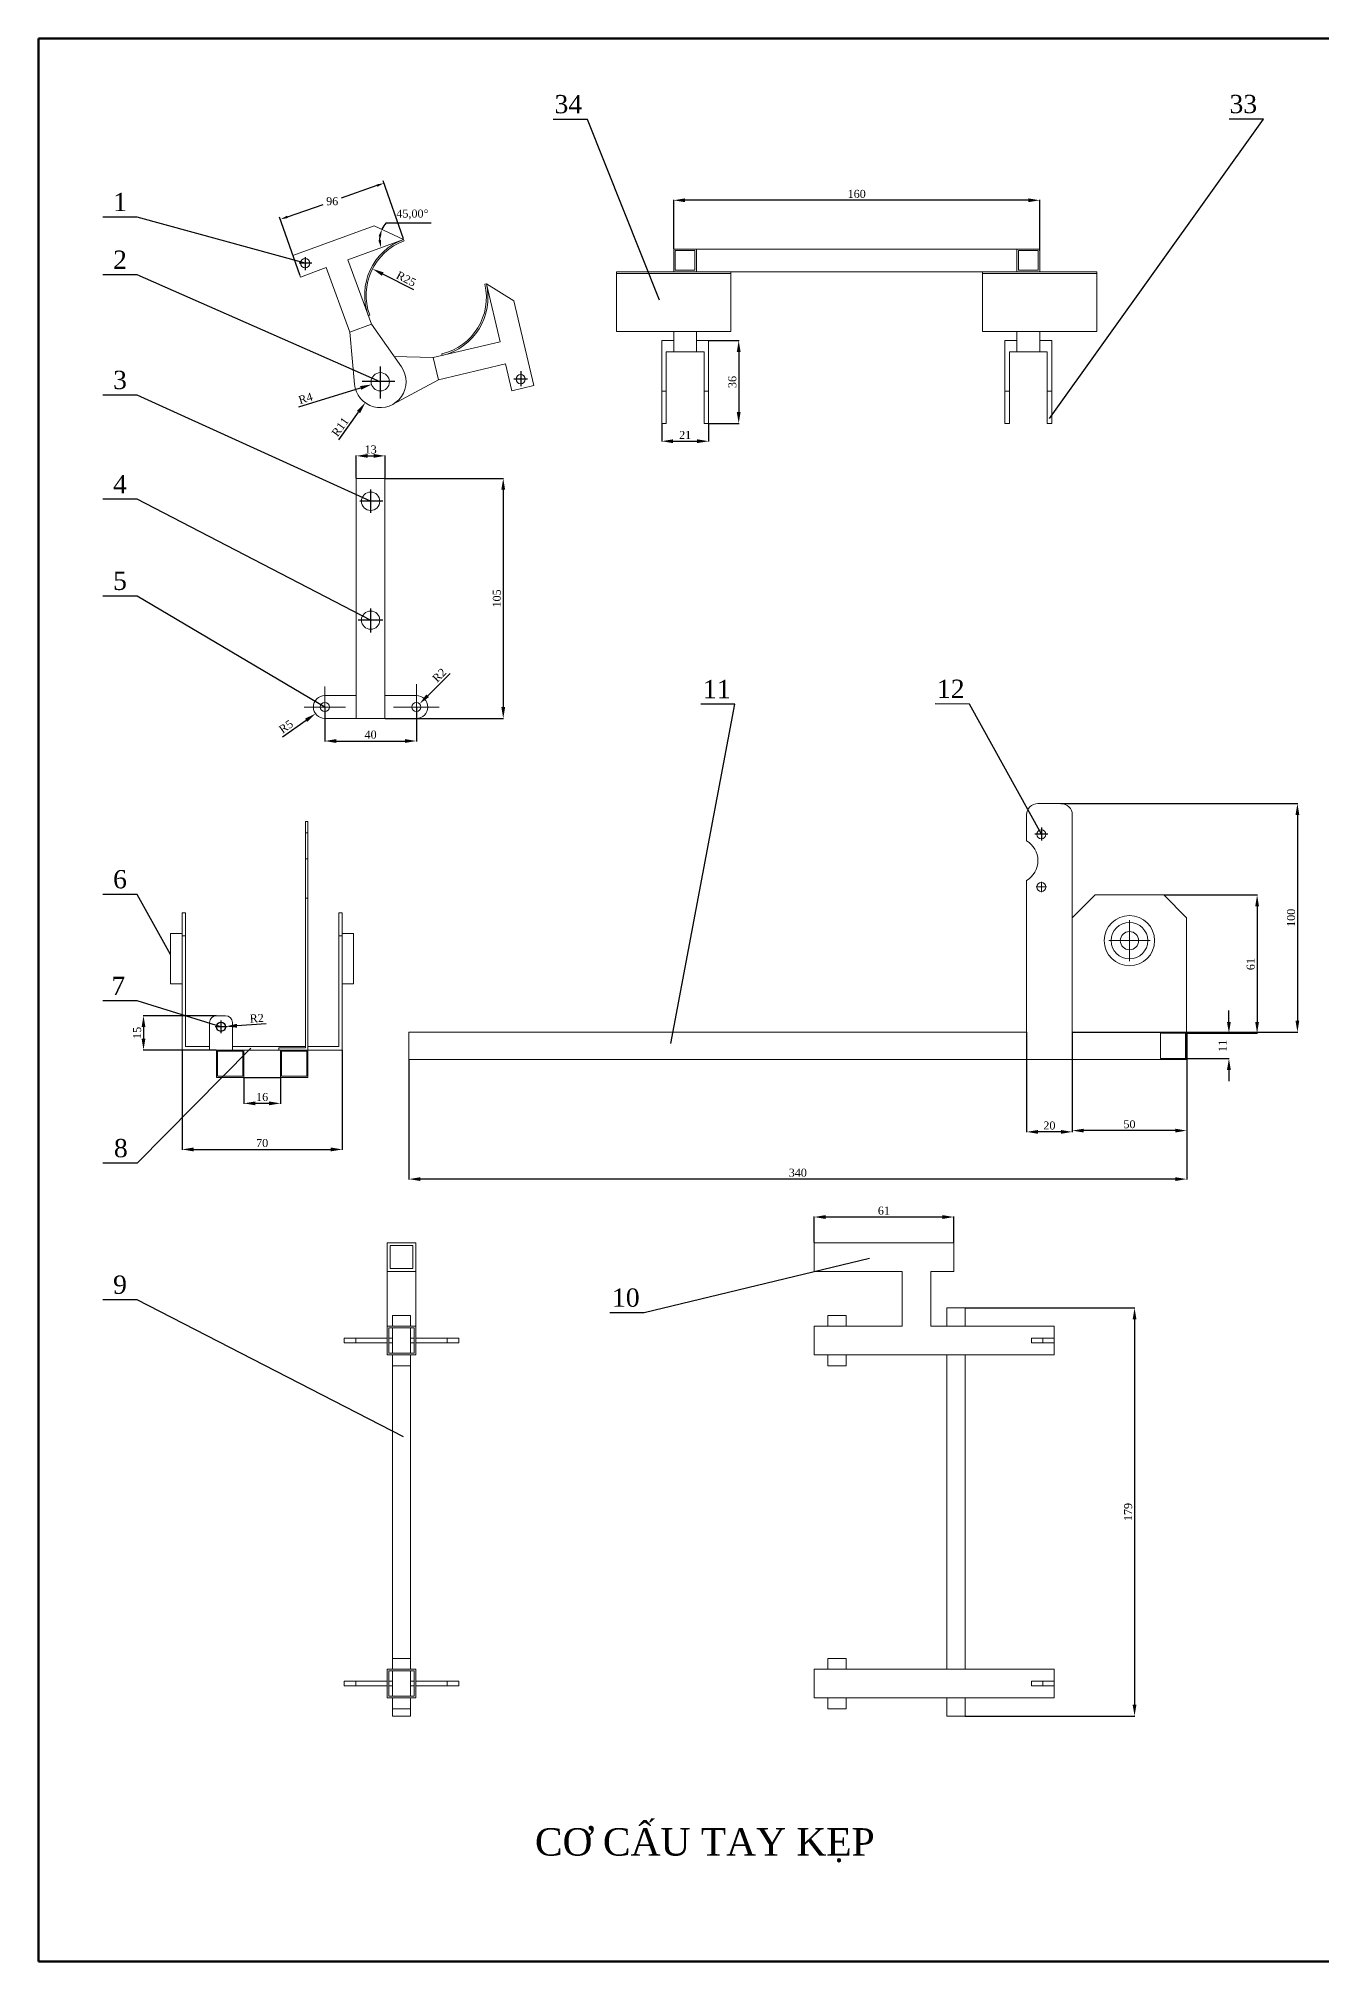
# Model space of a CAD drawing. Header units: millimetres. Extents: x -250 to 3947, y -1468 to 870.
# Drawn here: x 2447 to 3008, y 29 to 870 of the extents above; entities that cross this region are included whole.
import ezdxf

# ---------------------------------------------------------------- set-up
doc = ezdxf.new("R2010")
doc.units = ezdxf.units.MM
doc.header["$PDSIZE"] = -1
doc.layers.add('dddd', color=1, linetype='Continuous')
doc.layers.add('NETCOBAN', color=1, linetype='Continuous', lineweight=20)
doc.styles.get("Standard").update_dxf_attribs({"font": 'times_0.ttf'})
doc.dimstyles.new('DAN', dxfattribs={"dimtxt": 3.5, "dimasz": 5, "dimexe": 0.18, "dimexo": 0.0625, "dimgap": 1, "dimtad": 1, "dimdec": 0, "dimrnd": 0.001, "dimzin": 0, "dimdsep": 46, "dimtxsty": 'Standard', "dimcen": 0.09, "dimadec": 0, "dimazin": 0, "dimtfac": 1, "dimtdec": 0, "dimtofl": 0, "dimtmove": 0, "dimatfit": 3, "dimfxl": 1, "dimtolj": 1, "dimtzin": 0, "dimarcsym": 0})
doc.dimstyles.new('ISO-25', dxfattribs={"dimtxt": 2.5, "dimasz": 2.5, "dimexe": 1.25, "dimexo": 0.625, "dimtad": 1, "dimtxsty": 'Standard', "dimcen": 2.5, "dimadec": 0, "dimazin": 0, "dimtfac": 1, "dimtmove": 0, "dimatfit": 3, "dimfxl": 1, "dimarcsym": 0})

# ---------------------------------------------------------------- blocks, each defined once
blk = doc.blocks.new('SW_CENTERMARKSYMBOL_0')
at = {"color": 0, "linetype": 'Continuous', "lineweight": 0}
for p, q in [((0, 5), (0, 9)), ((-5, 0), (-9, 0)), ((0, 0), (-5, 0)), ((0, 0), (0, 5)), ((0, 0), (0, -5)), ((0, 0), (5, 0)), ((5, 0), (9, 0)), ((0, -5), (0, -9))]:
    blk.add_line(p, q, dxfattribs=at)
blk = doc.blocks.new('SW_CENTERMARKSYMBOL_2')
at = {"color": 0, "linetype": 'Continuous', "lineweight": 0}
for p, q in [((-1.25, 0), (-2.25, 0)), ((0, 0), (-1.25, 0)), ((0, 1.25), (0, 2.25)), ((0, 0), (0, 1.25)), ((0, 0), (0, -1.25)), ((0, 0), (1.25, 0)), ((1.25, 0), (2.25, 0)), ((0, -1.25), (0, -2.25))]:
    blk.add_line(p, q, dxfattribs=at)
blk = doc.blocks.new('SW_CENTERMARKSYMBOL_1')
at = {"color": 0, "linetype": 'Continuous', "lineweight": 0}
for p, q in [((0, 5), (0, 10)), ((-5, 0), (-10, 0)), ((0, 0), (-5, 0)), ((0, 0), (0, 5)), ((0, 0), (0, -5)), ((0, 0), (5, 0)), ((5, 0), (10, 0)), ((0, -5), (0, -10))]:
    blk.add_line(p, q, dxfattribs=at)
blk = doc.blocks.new('*D71')
at = {"color": 0, "lineweight": -2}
for p, q in [((2606.56, 782.73), (2597.74, 807.97)), ((2594.96, 805.93), (2579.32, 800.47)), ((2561.24, 766.89), (2552.42, 792.13)), ((2555.87, 792.28), (2571.51, 797.74))]:
    blk.add_line(p, q, dxfattribs=at)
at = {"color": 0}
for points in [[(2594.77, 806.45), (2595.14, 805.41), (2598.07, 807.02)], [(2555.69, 792.8), (2556.05, 791.76), (2552.75, 791.19)]]:
    blk.add_solid(points, dxfattribs=at)
at = {"layer": 'Defpoints', "color": 0}
for p in [(2552.75, 791.19), (2606.89, 781.78), (2561.57, 765.95)]:
    blk.add_point(p, dxfattribs=at)
at = {"color": 0, "insert": (2575.41, 799.1), "char_height": 3.5, "attachment_point": 5}
blk.add_mtext('{\\fTimes New Roman|b0|i0|c163|p18;96}', dxfattribs=at)
blk = doc.blocks.new('*D72')
at = {"color": 0, "lineweight": -2}
blk.add_line((2598.96, 789.61), (2618.65, 789.61), dxfattribs=at)
for start, end in [(173.16533, 182.02604), (137.02608, 155.09571)]:
    blk.add_arc((2606.65, 782.44), 10.51, start, end, dxfattribs=at)
at = {"color": 0}
for points in [[(2596.68, 782.18), (2595.6, 781.96), (2596.78, 778.83)], [(2595.68, 783.84), (2596.74, 783.54), (2597.11, 786.87)]]:
    blk.add_solid(points, dxfattribs=at)
at = {"layer": 'Defpoints', "color": 0}
for p in [(2593.82, 788.4), (2606.65, 782.44), (2606.65, 782.44), (2596.18, 781.51), (2582.23, 773.51)]:
    blk.add_point(p, dxfattribs=at)
at = {"color": 0, "insert": (2610.46, 793.31), "char_height": 3.5, "attachment_point": 5}
blk.add_mtext('45,00°', dxfattribs=at)
blk = doc.blocks.new('*D73')
at = {"color": 0, "lineweight": -2}
for p, q in [((2560.86, 709.16), (2587.84, 717.48)), ((2596.34, 720.14), (2596.52, 720.14)), ((2596.43, 720.05), (2596.43, 720.23))]:
    blk.add_line(p, q, dxfattribs=at)
at = {"color": 0}
blk.add_solid([(2587.59, 718.28), (2588.08, 716.69), (2592.61, 718.96)], dxfattribs=at)
at = {"layer": 'Defpoints', "color": 0}
for p in [(2592.61, 718.96), (2596.43, 720.14)]:
    blk.add_point(p, dxfattribs=at)
at = {"color": 0, "insert": (2563.76, 712.93), "char_height": 3.5, "attachment_point": 5, "rotation": 17.15415}
blk.add_mtext('\\A1;R4', dxfattribs=at)
blk = doc.blocks.new('*D74')
at = {"color": 0, "lineweight": -2}
for p, q in [((2596.34, 720.14), (2596.52, 720.14)), ((2596.43, 720.05), (2596.43, 720.23)), ((2578.24, 694.81), (2586.93, 706.91))]:
    blk.add_line(p, q, dxfattribs=at)
at = {"color": 0}
blk.add_solid([(2586.25, 707.39), (2587.61, 706.42), (2589.85, 710.97)], dxfattribs=at)
at = {"layer": 'Defpoints', "color": 0}
for p in [(2596.43, 720.14), (2589.85, 710.97)]:
    blk.add_point(p, dxfattribs=at)
at = {"color": 0, "insert": (2578.89, 700.43), "char_height": 3.5, "attachment_point": 5, "rotation": 54.31449}
blk.add_mtext('\\A1;R11', dxfattribs=at)
blk = doc.blocks.new('*D75')
at = {"color": 0, "lineweight": -2}
for p, q in [((2719.46, 701.84), (2719.46, 693.98)), ((2739.96, 701.84), (2739.96, 693.98)), ((2724.46, 694.16), (2734.96, 694.16))]:
    blk.add_line(p, q, dxfattribs=at)
at = {"color": 0}
for points in [[(2724.46, 695), (2724.46, 693.33), (2719.46, 694.16)], [(2734.96, 695), (2734.96, 693.33), (2739.96, 694.16)]]:
    blk.add_solid(points, dxfattribs=at)
at = {"layer": 'Defpoints', "color": 0}
for p in [(2719.46, 701.91), (2739.96, 701.91), (2739.96, 694.16)]:
    blk.add_point(p, dxfattribs=at)
at = {"color": 0, "insert": (2729.71, 696.91), "char_height": 3.5, "attachment_point": 5}
blk.add_mtext('\\A1;21', dxfattribs=at)
blk = doc.blocks.new('*D76')
at = {"color": 0, "lineweight": -2}
for p, q in [((2740.02, 738.2), (2753.31, 738.2)), ((2753.13, 733.2), (2753.13, 706.91)), ((2740.02, 701.91), (2753.31, 701.91))]:
    blk.add_line(p, q, dxfattribs=at)
at = {"color": 0}
for points in [[(2752.29, 733.2), (2753.96, 733.2), (2753.13, 738.2)], [(2752.29, 706.91), (2753.96, 706.91), (2753.13, 701.91)]]:
    blk.add_solid(points, dxfattribs=at)
at = {"layer": 'Defpoints', "color": 0}
for p in [(2739.96, 738.2), (2739.96, 701.91), (2753.13, 701.91)]:
    blk.add_point(p, dxfattribs=at)
at = {"color": 0, "insert": (2750.35, 720.05), "char_height": 3.5, "attachment_point": 5, "rotation": 90}
blk.add_mtext('\\A1;36', dxfattribs=at)
blk = doc.blocks.new('*D77')
at = {"color": 0, "lineweight": -2}
for p, q in [((2598.51, 677.91), (2650.37, 677.91)), ((2650.19, 672.91), (2650.19, 577.91)), ((2598.51, 572.91), (2650.37, 572.91))]:
    blk.add_line(p, q, dxfattribs=at)
at = {"color": 0}
for points in [[(2649.35, 672.91), (2651.02, 672.91), (2650.19, 677.91)], [(2649.35, 577.91), (2651.02, 577.91), (2650.19, 572.91)]]:
    blk.add_solid(points, dxfattribs=at)
at = {"layer": 'Defpoints', "color": 0}
for p in [(2598.45, 677.91), (2598.45, 572.91), (2650.19, 572.91)]:
    blk.add_point(p, dxfattribs=at)
at = {"color": 0, "insert": (2647.41, 625.41), "char_height": 3.5, "attachment_point": 5, "rotation": 90}
blk.add_mtext('\\A1;105', dxfattribs=at)
blk = doc.blocks.new('*D78')
at = {"color": 0, "lineweight": -2}
for p, q in [((2572.2, 577.84), (2572.2, 562.87)), ((2612.2, 577.84), (2612.2, 562.87)), ((2577.2, 563.05), (2607.2, 563.05))]:
    blk.add_line(p, q, dxfattribs=at)
at = {"color": 0}
for points in [[(2577.2, 563.88), (2577.2, 562.22), (2572.2, 563.05)], [(2607.2, 563.88), (2607.2, 562.22), (2612.2, 563.05)]]:
    blk.add_solid(points, dxfattribs=at)
at = {"layer": 'Defpoints', "color": 0}
for p in [(2572.2, 577.91), (2612.2, 577.91), (2612.2, 563.05)]:
    blk.add_point(p, dxfattribs=at)
at = {"color": 0, "insert": (2592.2, 565.83), "char_height": 3.5, "attachment_point": 5}
blk.add_mtext('\\A1;40', dxfattribs=at)
blk = doc.blocks.new('*D79')
at = {"color": 0, "lineweight": -2}
for p, q in [((2553.72, 564.9), (2564.02, 572.15)), ((2572.11, 577.91), (2572.29, 577.91)), ((2572.2, 577.82), (2572.2, 578))]:
    blk.add_line(p, q, dxfattribs=at)
at = {"color": 0}
blk.add_solid([(2563.54, 572.83), (2564.5, 571.47), (2568.11, 575.03)], dxfattribs=at)
at = {"layer": 'Defpoints', "color": 0}
for p in [(2568.11, 575.03), (2572.2, 577.91)]:
    blk.add_point(p, dxfattribs=at)
at = {"color": 0, "insert": (2555.22, 569.36), "char_height": 3.5, "attachment_point": 5, "rotation": 35.12232}
blk.add_mtext('\\A1;R5', dxfattribs=at)
blk = doc.blocks.new('*D80')
at = {"color": 0, "lineweight": -2}
for p, q in [((2626.93, 592.63), (2617.15, 582.85)), ((2612.11, 577.91), (2612.29, 577.91)), ((2612.2, 577.82), (2612.2, 578))]:
    blk.add_line(p, q, dxfattribs=at)
at = {"color": 0}
blk.add_solid([(2616.56, 583.44), (2617.74, 582.27), (2613.62, 579.32)], dxfattribs=at)
at = {"layer": 'Defpoints', "color": 0}
for p in [(2612.2, 577.91), (2613.62, 579.32)]:
    blk.add_point(p, dxfattribs=at)
at = {"color": 0, "insert": (2622.25, 591.84), "char_height": 3.5, "attachment_point": 5, "rotation": 44.98208}
blk.add_mtext('\\A1;R2', dxfattribs=at)
blk = doc.blocks.new('*D81')
at = {"color": 0, "lineweight": -2}
for p, q in [((2585.95, 677.97), (2585.95, 687.93)), ((2590.95, 687.75), (2593.51, 687.75)), ((2598.51, 677.97), (2598.51, 687.93))]:
    blk.add_line(p, q, dxfattribs=at)
at = {"color": 0}
for points in [[(2590.95, 688.58), (2590.95, 686.91), (2585.95, 687.75)], [(2593.51, 688.58), (2593.51, 686.91), (2598.51, 687.75)]]:
    blk.add_solid(points, dxfattribs=at)
at = {"layer": 'Defpoints', "color": 0}
for p in [(2598.51, 687.75), (2585.95, 677.91), (2598.51, 677.91)]:
    blk.add_point(p, dxfattribs=at)
at = {"color": 0, "insert": (2592.23, 690.53), "char_height": 3.5, "attachment_point": 5}
blk.add_mtext('\\A1;13', dxfattribs=at)
blk = doc.blocks.new('*D82')
at = {"color": 0, "lineweight": -2}
for p, q in [((2509.79, 427.86), (2509.79, 384.26)), ((2579.79, 427.86), (2579.79, 384.26)), ((2514.79, 384.44), (2574.79, 384.44))]:
    blk.add_line(p, q, dxfattribs=at)
at = {"color": 0}
for points in [[(2514.79, 385.27), (2514.79, 383.6), (2509.79, 384.44)], [(2574.79, 385.27), (2574.79, 383.6), (2579.79, 384.44)]]:
    blk.add_solid(points, dxfattribs=at)
at = {"layer": 'Defpoints', "color": 0}
for p in [(2509.79, 427.92), (2579.79, 427.92), (2579.79, 384.44)]:
    blk.add_point(p, dxfattribs=at)
at = {"color": 0, "insert": (2544.79, 387.22), "char_height": 3.5, "attachment_point": 5}
blk.add_mtext('\\A1;70', dxfattribs=at)
blk = doc.blocks.new('*D83')
at = {"color": 0, "lineweight": -2}
for p, q in [((2536.79, 415.86), (2536.79, 404.41)), ((2552.79, 415.86), (2552.79, 404.41)), ((2547.79, 404.59), (2541.79, 404.59))]:
    blk.add_line(p, q, dxfattribs=at)
at = {"color": 0}
for points in [[(2541.79, 405.42), (2541.79, 403.75), (2536.79, 404.59)], [(2547.79, 405.42), (2547.79, 403.75), (2552.79, 404.59)]]:
    blk.add_solid(points, dxfattribs=at)
at = {"layer": 'Defpoints', "color": 0}
for p in [(2536.79, 415.92), (2552.79, 415.92), (2536.79, 404.59)]:
    blk.add_point(p, dxfattribs=at)
at = {"color": 0, "insert": (2544.79, 407.37), "char_height": 3.5, "attachment_point": 5}
blk.add_mtext('\\A1;16', dxfattribs=at)
blk = doc.blocks.new('*D84')
at = {"color": 0, "lineweight": -2}
for p, q in [((2524.72, 442.92), (2492.74, 442.92)), ((2492.92, 437.92), (2492.92, 432.92)), ((2524.72, 427.92), (2492.74, 427.92))]:
    blk.add_line(p, q, dxfattribs=at)
at = {"color": 0}
for points in [[(2492.08, 437.92), (2493.75, 437.92), (2492.92, 442.92)], [(2492.08, 432.92), (2493.75, 432.92), (2492.92, 427.92)]]:
    blk.add_solid(points, dxfattribs=at)
at = {"layer": 'Defpoints', "color": 0}
for p in [(2524.79, 442.92), (2492.92, 427.92), (2524.79, 427.92)]:
    blk.add_point(p, dxfattribs=at)
at = {"color": 0, "insert": (2490.14, 435.42), "char_height": 3.5, "attachment_point": 5, "rotation": 90}
blk.add_mtext('\\A1;15', dxfattribs=at)
blk = doc.blocks.new('*D85')
at = {"color": 0, "lineweight": -2}
for p, q in [((2526.7, 438.08), (2526.88, 438.08)), ((2526.79, 437.99), (2526.79, 438.17)), ((2546.47, 439.33), (2533.77, 438.52))]:
    blk.add_line(p, q, dxfattribs=at)
at = {"color": 0}
blk.add_solid([(2533.72, 439.36), (2533.82, 437.69), (2528.78, 438.21)], dxfattribs=at)
at = {"layer": 'Defpoints', "color": 0}
for p in [(2526.79, 438.08), (2528.78, 438.21)]:
    blk.add_point(p, dxfattribs=at)
at = {"color": 0, "insert": (2542.44, 441.83), "char_height": 3.5, "attachment_point": 5, "rotation": 3.65089}
blk.add_mtext('\\A1;R2', dxfattribs=at)
blk = doc.blocks.new('*D86')
at = {"color": 0, "lineweight": -2}
for p, q in [((2967.44, 440.24), (2967.44, 445.24)), ((2948.53, 435.24), (2967.62, 435.24)), ((2948.53, 424.24), (2967.62, 424.24)), ((2967.44, 419.24), (2967.44, 414.24))]:
    blk.add_line(p, q, dxfattribs=at)
at = {"color": 0}
for points in [[(2966.6, 440.24), (2968.27, 440.24), (2967.44, 435.24)], [(2966.6, 419.24), (2968.27, 419.24), (2967.44, 424.24)]]:
    blk.add_solid(points, dxfattribs=at)
at = {"layer": 'Defpoints', "color": 0}
for p in [(2948.47, 435.24), (2948.47, 424.24), (2967.44, 424.24)]:
    blk.add_point(p, dxfattribs=at)
at = {"color": 0, "insert": (2964.69, 429.74), "char_height": 3.5, "attachment_point": 5, "rotation": 90}
blk.add_mtext('\\A1;11', dxfattribs=at)
blk = doc.blocks.new('*D87')
at = {"color": 0, "lineweight": -2}
for p, q in [((2939.03, 495.74), (2979.94, 495.74)), ((2979.76, 490.74), (2979.76, 440.24)), ((2949.03, 435.24), (2979.94, 435.24))]:
    blk.add_line(p, q, dxfattribs=at)
at = {"color": 0}
for points in [[(2978.93, 490.74), (2980.59, 490.74), (2979.76, 495.74)], [(2978.93, 440.24), (2980.59, 440.24), (2979.76, 435.24)]]:
    blk.add_solid(points, dxfattribs=at)
at = {"layer": 'Defpoints', "color": 0}
for p in [(2938.97, 495.74), (2948.97, 435.24), (2979.76, 435.24)]:
    blk.add_point(p, dxfattribs=at)
at = {"color": 0, "insert": (2976.98, 465.49), "char_height": 3.5, "attachment_point": 5, "rotation": 90}
blk.add_mtext('\\A1;61', dxfattribs=at)
blk = doc.blocks.new('*D88')
at = {"color": 0, "lineweight": -2}
for p, q in [((2898.97, 435.68), (2898.97, 392.49)), ((2948.97, 435.68), (2948.97, 392.49)), ((2943.97, 392.67), (2903.97, 392.67))]:
    blk.add_line(p, q, dxfattribs=at)
at = {"color": 0}
for points in [[(2903.97, 393.5), (2903.97, 391.84), (2898.97, 392.67)], [(2943.97, 393.5), (2943.97, 391.84), (2948.97, 392.67)]]:
    blk.add_solid(points, dxfattribs=at)
at = {"layer": 'Defpoints', "color": 0}
for p in [(2898.97, 435.74), (2948.97, 435.74), (2898.97, 392.67)]:
    blk.add_point(p, dxfattribs=at)
at = {"color": 0, "insert": (2923.97, 395.45), "char_height": 3.5, "attachment_point": 5}
blk.add_mtext('\\A1;50', dxfattribs=at)
blk = doc.blocks.new('*D89')
at = {"color": 0, "lineweight": -2}
for p, q in [((2878.97, 435.68), (2878.97, 391.93)), ((2898.97, 435.62), (2898.97, 391.93)), ((2893.97, 392.11), (2883.97, 392.11))]:
    blk.add_line(p, q, dxfattribs=at)
at = {"color": 0}
for points in [[(2883.97, 392.94), (2883.97, 391.28), (2878.97, 392.11)], [(2893.97, 392.94), (2893.97, 391.28), (2898.97, 392.11)]]:
    blk.add_solid(points, dxfattribs=at)
at = {"layer": 'Defpoints', "color": 0}
for p in [(2878.97, 435.74), (2898.97, 435.68), (2878.97, 392.11)]:
    blk.add_point(p, dxfattribs=at)
at = {"color": 0, "insert": (2888.97, 394.89), "char_height": 3.5, "attachment_point": 5}
blk.add_mtext('\\A1;20', dxfattribs=at)
blk = doc.blocks.new('*D90')
at = {"color": 0, "lineweight": -2}
for p, q in [((2894.03, 535.74), (2997.56, 535.74)), ((2997.38, 530.74), (2997.38, 440.74)), ((2899.03, 435.74), (2997.56, 435.74))]:
    blk.add_line(p, q, dxfattribs=at)
at = {"color": 0}
for points in [[(2996.55, 530.74), (2998.21, 530.74), (2997.38, 535.74)], [(2996.55, 440.74), (2998.21, 440.74), (2997.38, 435.74)]]:
    blk.add_solid(points, dxfattribs=at)
at = {"layer": 'Defpoints', "color": 0}
for p in [(2893.97, 535.74), (2898.97, 435.74), (2997.38, 435.74)]:
    blk.add_point(p, dxfattribs=at)
at = {"color": 0, "insert": (2994.6, 485.74), "char_height": 3.5, "attachment_point": 5, "rotation": 90}
blk.add_mtext('\\A1;100', dxfattribs=at)
blk = doc.blocks.new('*D91')
at = {"color": 0, "lineweight": -2}
blk.add_line((2611.03, 760.35), (2597.5, 767.25), dxfattribs=at)
at = {"color": 0}
blk.add_solid([(2597.88, 767.99), (2597.12, 766.51), (2593.05, 769.52)], dxfattribs=at)
at = {"layer": 'Defpoints', "color": 0}
for p in [(2593.05, 769.52), (2615.58, 758.02)]:
    blk.add_point(p, dxfattribs=at)
at = {"color": 0, "insert": (2607.76, 765.14), "char_height": 3.5, "attachment_point": 5, "rotation": 332.96405}
blk.add_mtext('\\A1;R25', dxfattribs=at)
blk = doc.blocks.new('*D92')
at = {"color": 0, "lineweight": -2}
for p, q in [((2724.71, 778.26), (2724.71, 799.7)), ((2879.71, 799.52), (2729.71, 799.52)), ((2884.71, 777.56), (2884.71, 799.7))]:
    blk.add_line(p, q, dxfattribs=at)
at = {"color": 0}
for points in [[(2729.71, 800.35), (2729.71, 798.69), (2724.71, 799.52)], [(2879.71, 800.35), (2879.71, 798.69), (2884.71, 799.52)]]:
    blk.add_solid(points, dxfattribs=at)
at = {"layer": 'Defpoints', "color": 0}
for p in [(2724.71, 799.52), (2724.71, 778.2), (2884.71, 777.5)]:
    blk.add_point(p, dxfattribs=at)
at = {"color": 0, "insert": (2804.71, 802.3), "char_height": 3.5, "attachment_point": 5}
blk.add_mtext('\\A1;160', dxfattribs=at)
blk = doc.blocks.new('*D93')
at = {"color": 0, "lineweight": -2}
for p, q in [((2608.97, 423.68), (2608.97, 371.28)), ((2948.97, 423.68), (2948.97, 371.28)), ((2943.97, 371.46), (2613.97, 371.46))]:
    blk.add_line(p, q, dxfattribs=at)
at = {"color": 0}
for points in [[(2613.97, 372.29), (2613.97, 370.63), (2608.97, 371.46)], [(2943.97, 372.29), (2943.97, 370.63), (2948.97, 371.46)]]:
    blk.add_solid(points, dxfattribs=at)
at = {"layer": 'Defpoints', "color": 0}
for p in [(2608.97, 423.74), (2948.97, 423.74), (2608.97, 371.46)]:
    blk.add_point(p, dxfattribs=at)
at = {"color": 0, "insert": (2778.97, 374.24), "char_height": 3.5, "attachment_point": 5}
blk.add_mtext('\\A1;340', dxfattribs=at)
blk = doc.blocks.new('*D94')
at = {"color": 0, "lineweight": -2}
for p, q in [((2852.15, 315.12), (2926.37, 315.12)), ((2926.19, 310.12), (2926.19, 141.62)), ((2852.15, 136.62), (2926.37, 136.62))]:
    blk.add_line(p, q, dxfattribs=at)
at = {"color": 0}
for points in [[(2925.35, 310.12), (2927.02, 310.12), (2926.19, 315.12)], [(2925.35, 141.62), (2927.02, 141.62), (2926.19, 136.62)]]:
    blk.add_solid(points, dxfattribs=at)
at = {"layer": 'Defpoints', "color": 0}
for p in [(2852.09, 315.12), (2852.09, 136.62), (2926.19, 136.62)]:
    blk.add_point(p, dxfattribs=at)
at = {"color": 0, "insert": (2923.4, 225.87), "char_height": 3.5, "attachment_point": 5, "rotation": 90}
blk.add_mtext('\\A1;179', dxfattribs=at)
blk = doc.blocks.new('*D95')
at = {"color": 0, "lineweight": -2}
for p, q in [((2786.09, 343.68), (2786.09, 355.06)), ((2842.14, 354.88), (2791.09, 354.88)), ((2847.14, 343.68), (2847.14, 355.06))]:
    blk.add_line(p, q, dxfattribs=at)
at = {"color": 0}
for points in [[(2791.09, 355.71), (2791.09, 354.04), (2786.09, 354.88)], [(2842.14, 355.71), (2842.14, 354.04), (2847.14, 354.88)]]:
    blk.add_solid(points, dxfattribs=at)
at = {"layer": 'Defpoints', "color": 0}
for p in [(2786.09, 354.88), (2786.09, 343.62), (2847.14, 343.62)]:
    blk.add_point(p, dxfattribs=at)
at = {"color": 0, "insert": (2816.61, 357.66), "char_height": 3.5, "attachment_point": 5}
blk.add_mtext('\\A1;61', dxfattribs=at)

msp = doc.modelspace()

# ---------------------------------------------------------------- linework, layer by layer
for p, q in [((2687.0169, 834.8839), (2672.0169, 834.8839)), ((2718.4797, 755.904), (2687.0169, 834.8839)), ((2888.9355, 704.0218), (2982.5941, 834.9788)), ((2982.5941, 834.9788), (2967.5941, 834.9788)), ((2490.0954, 792.1591), (2475.0954, 792.1591)), ((2563.611, 772.0194), (2490.0954, 792.1591)), ((2563.611, 774.65), (2563.611, 769.0011)), ((2490.0954, 766.9171), (2475.0954, 766.9171)), ((2596.4349, 720.1389), (2490.0954, 766.9171)), ((2566.4462, 772.0194), (2561.0272, 772.0194)), ((2596.4349, 726.8057), (2596.4349, 712.8093)), ((2657.8161, 724.8192), (2657.8161, 718.223)), ((2602.7445, 720.2289), (2588.5566, 720.2289)), ((2660.7975, 721.2994), (2654.7882, 721.2994)), ((2490.0954, 714.2958), (2475.0954, 714.2958)), ((2592.2021, 667.9064), (2490.0954, 714.2958)), ((2592.2021, 673.0947), (2592.2021, 662.7694)), ((2490.0954, 668.7772), (2475.0954, 668.7772)), ((2592.2021, 615.9064), (2490.0954, 668.7772)), ((2597.4756, 667.9064), (2587.4511, 667.9064)), ((2490.0954, 626.4427), (2475.0954, 626.4427)), ((2572.2021, 577.9064), (2490.0954, 626.4427)), ((2597.5253, 615.9064), (2586.7998, 615.9064)), ((2592.2021, 620.9847), (2592.2021, 610.4956)), ((2723.441, 430.7651), (2751.504, 579.155)), ((2751.504, 579.155), (2736.504, 579.155)), ((2854.0884, 579.155), (2839.0892, 579.3121)), ((2885.4673, 522.2424), (2854.0884, 579.155)), ((2888.244, 522.2424), (2882.6063, 522.2424)), ((2885.4673, 525.1721), (2885.4673, 519.4928)), ((2490.0954, 495.9527), (2475.0954, 495.9527)), ((2504.7861, 469.6213), (2490.0954, 495.9527)), ((2490.0954, 449.4082), (2475.0954, 449.4082)), ((2526.7861, 438.0778), (2490.0954, 449.4082)), ((2529.4255, 438.0778), (2524.1871, 438.0778)), ((2526.7861, 440.7721), (2526.7861, 435.2898)), ((2539.8549, 428.6573), (2490.0954, 378.4426)), ((2536.7861, 415.918), (2552.7861, 415.918)), ((2490.0954, 378.4426), (2475.0954, 378.4426)), ((2810.2985, 336.783), (2711.8568, 312.98)), ((2490.0954, 318.6405), (2475.0954, 318.6405)), ((2606.606, 258.8072), (2490.0954, 318.6405)), ((2711.8568, 312.98), (2696.8568, 312.98))]:
    msp.add_line(p, q)
at = {"color": 7, "linetype": 'Continuous', "lineweight": 15}
for p, q in [((2593.8231, 788.3971), (2558.1366, 775.3407)), ((2606.6502, 782.4417), (2582.2331, 773.5084)), ((2606.6502, 782.4417), (2593.8231, 788.3971)), ((2606.6502, 782.4417), (2606.8907, 781.7844)), ((2558.1366, 775.3407), (2561.5725, 765.9495)), ((2734.7085, 778.1981), (2724.7085, 778.1981)), ((2724.7085, 768.1981), (2724.7085, 778.1981)), ((2725.4085, 777.4981), (2734.0085, 777.4981)), ((2725.4085, 768.8981), (2725.4085, 777.4981)), ((2734.0085, 777.4981), (2734.0085, 768.8981)), ((2734.7085, 768.1981), (2734.7085, 778.1981)), ((2734.7085, 778.1981), (2874.7085, 778.1981)), ((2874.7085, 768.1981), (2874.7085, 778.1981)), ((2874.7085, 778.1981), (2884.7085, 778.1981)), ((2884.0085, 777.4981), (2875.4085, 777.4981)), ((2875.4085, 777.4981), (2875.4085, 768.8981)), ((2884.0085, 768.8981), (2884.0085, 777.4981)), ((2884.7085, 768.1981), (2884.7085, 778.1981)), ((2572.8419, 770.0726), (2561.5725, 765.9495)), ((2583.1496, 741.8989), (2572.8419, 770.0726)), ((2582.2331, 773.5084), (2592.5408, 745.3348)), ((2699.7085, 768.1981), (2699.7085, 767.4981)), ((2699.7085, 768.1981), (2749.7085, 768.1981)), ((2699.7085, 767.4981), (2749.7085, 767.4981)), ((2699.7085, 742.1981), (2699.7085, 767.4981)), ((2724.7085, 768.1981), (2734.7085, 768.1981)), ((2734.0085, 768.8981), (2725.4085, 768.8981)), ((2749.7085, 768.1981), (2859.7085, 768.1981)), ((2749.7085, 768.1981), (2749.7085, 767.4981)), ((2749.7085, 742.1981), (2749.7085, 767.4981)), ((2909.7085, 768.1981), (2859.7085, 768.1981)), ((2859.7085, 768.1981), (2859.7085, 767.4981)), ((2909.7085, 767.4981), (2859.7085, 767.4981)), ((2859.7085, 742.1981), (2859.7085, 767.4981)), ((2884.7085, 768.1981), (2874.7085, 768.1981)), ((2875.4085, 768.8981), (2884.0085, 768.8981)), ((2909.7085, 768.1981), (2909.7085, 767.4981)), ((2909.7085, 742.1981), (2909.7085, 767.4981)), ((2642.822, 762.9669), (2642.1408, 762.8057)), ((2642.822, 762.9669), (2654.8553, 755.5373)), ((2642.822, 762.9669), (2648.8069, 737.6651)), ((2591.8238, 749.3318), (2591.1664, 749.0913)), ((2654.8553, 755.5373), (2663.6026, 718.5578)), ((2583.1496, 741.8989), (2592.5408, 745.3348)), ((2585.1871, 719.1322), (2583.1496, 741.8989)), ((2592.5408, 745.3348), (2605.6766, 726.6285)), ((2699.7085, 742.1981), (2749.7085, 742.1981)), ((2724.7085, 742.1981), (2724.7085, 738.1981)), ((2734.7085, 742.1981), (2734.7085, 738.1981)), ((2909.7085, 742.1981), (2859.7085, 742.1981)), ((2874.7085, 742.1981), (2874.7085, 738.1981)), ((2884.7085, 742.1981), (2884.7085, 738.1981)), ((2648.8069, 737.6651), (2619.6126, 730.7594)), ((2623.344, 732.3614), (2623.5052, 731.6801)), ((2719.4585, 738.1981), (2724.7085, 738.1981)), ((2719.4585, 738.1981), (2719.4585, 716.1173)), ((2724.7085, 733.1981), (2721.4585, 733.1981)), ((2721.4585, 733.1981), (2721.4585, 716.1173)), ((2724.7085, 738.1981), (2724.7085, 733.1981)), ((2724.7085, 733.1981), (2734.7085, 733.1981)), ((2734.7085, 738.1981), (2734.7085, 733.1981)), ((2739.9585, 738.1981), (2734.7085, 738.1981)), ((2737.9585, 733.1981), (2734.7085, 733.1981)), ((2737.9585, 716.1173), (2737.9585, 733.1981)), ((2739.9585, 738.1981), (2739.9585, 716.1173)), ((2869.4585, 738.1981), (2874.7085, 738.1981)), ((2869.4585, 738.1981), (2869.4585, 716.1173)), ((2871.4585, 733.1981), (2874.7085, 733.1981)), ((2871.4585, 716.1173), (2871.4585, 733.1981)), ((2874.7085, 738.1981), (2874.7085, 733.1981)), ((2884.7085, 733.1981), (2874.7085, 733.1981)), ((2884.7085, 738.1981), (2884.7085, 733.1981)), ((2889.9585, 738.1981), (2884.7085, 738.1981)), ((2884.7085, 733.1981), (2887.9585, 733.1981)), ((2887.9585, 733.1981), (2887.9585, 716.1173)), ((2889.9585, 738.1981), (2889.9585, 716.1173)), ((2619.6126, 730.7594), (2602.4233, 731.2615)), ((2621.9145, 721.0279), (2619.6126, 730.7594)), ((2621.9145, 721.0279), (2651.1088, 727.9336)), ((2651.1088, 727.9336), (2653.8711, 716.2559)), ((2601.7868, 710.195), (2621.9145, 721.0279)), ((2663.6026, 718.5578), (2653.8711, 716.2559)), ((2719.4585, 716.1173), (2721.4585, 716.1173)), ((2719.4585, 716.1173), (2719.4585, 701.9054)), ((2721.4585, 716.1173), (2721.4585, 701.9054)), ((2739.9585, 716.1173), (2737.9585, 716.1173)), ((2737.9585, 701.9054), (2737.9585, 716.1173)), ((2739.9585, 716.1173), (2739.9585, 701.9054)), ((2869.4585, 716.1173), (2869.4585, 701.9054)), ((2869.4585, 716.1173), (2871.4585, 716.1173)), ((2871.4585, 701.9054), (2871.4585, 716.1173)), ((2889.9585, 716.1173), (2887.9585, 716.1173)), ((2887.9585, 716.1173), (2887.9585, 701.9054)), ((2889.9585, 716.1173), (2889.9585, 701.9054)), ((2719.4585, 701.9054), (2721.4585, 701.9054)), ((2737.9585, 701.9054), (2739.9585, 701.9054)), ((2869.4585, 701.9054), (2871.4585, 701.9054)), ((2887.9585, 701.9054), (2889.9585, 701.9054)), ((2598.4521, 677.9064), (2585.9521, 677.9064)), ((2585.9521, 677.9064), (2585.9521, 572.9064)), ((2598.4521, 677.9064), (2598.4521, 572.9064)), ((2585.9521, 582.9064), (2572.2021, 582.9064)), ((2612.2021, 582.9064), (2598.4521, 582.9064)), ((2585.9521, 572.9064), (2572.2021, 572.9064)), ((2598.4521, 572.9064), (2585.9521, 572.9064)), ((2612.2021, 572.9064), (2598.4521, 572.9064)), ((2878.9673, 519.4027), (2878.9673, 530.7424)), ((2883.9673, 535.7424), (2893.9673, 535.7424)), ((2898.9673, 485.7424), (2898.9673, 530.7424)), ((2563.7861, 527.918), (2564.7861, 527.918)), ((2563.7861, 522.918), (2563.7861, 527.918)), ((2564.7861, 522.918), (2563.7861, 522.918)), ((2563.7861, 522.918), (2563.7861, 511.5782)), ((2564.7861, 527.918), (2564.7861, 522.918)), ((2564.7861, 511.5782), (2564.7861, 522.918)), ((2563.7861, 494.2577), (2563.7861, 511.5782)), ((2564.7861, 511.5782), (2563.7861, 511.5782)), ((2564.7861, 494.2577), (2564.7861, 511.5782)), ((2878.9673, 435.7424), (2878.9673, 502.0822)), ((2509.7861, 487.918), (2511.2861, 487.918)), ((2509.7861, 477.918), (2509.7861, 487.918)), ((2511.2861, 487.918), (2511.2861, 477.918)), ((2563.7861, 494.2577), (2563.7861, 428.918)), ((2563.7861, 494.2577), (2564.7861, 494.2577)), ((2564.7861, 427.918), (2564.7861, 494.2577)), ((2578.2861, 487.918), (2579.7861, 487.918)), ((2578.2861, 477.918), (2578.2861, 487.918)), ((2579.7861, 487.918), (2579.7861, 477.918)), ((2908.9673, 495.7424), (2898.9673, 485.7424)), ((2908.9673, 495.7424), (2938.9673, 495.7424)), ((2948.9673, 485.7424), (2938.9673, 495.7424)), ((2898.9673, 435.7424), (2898.9673, 485.7424)), ((2948.9673, 435.7424), (2948.9673, 485.7424)), ((2509.7861, 478.918), (2504.7861, 478.918)), ((2504.7861, 478.918), (2504.7861, 456.918)), ((2511.2861, 477.918), (2509.7861, 477.918)), ((2509.7861, 477.918), (2509.7861, 427.918)), ((2511.2861, 477.918), (2511.2861, 429.418)), ((2578.2861, 429.418), (2578.2861, 477.918)), ((2579.7861, 477.918), (2578.2861, 477.918)), ((2584.7861, 478.918), (2579.7861, 478.918)), ((2579.7861, 427.918), (2579.7861, 477.918)), ((2584.7861, 478.918), (2584.7861, 456.918)), ((2504.7861, 456.918), (2509.7861, 456.918)), ((2579.7861, 456.918), (2584.7861, 456.918)), ((2521.7861, 427.918), (2521.7861, 439.918)), ((2528.7861, 442.918), (2524.7861, 442.918)), ((2531.7861, 427.918), (2531.7861, 439.918)), ((2511.2861, 429.418), (2521.7861, 429.418)), ((2531.7861, 429.418), (2563.7861, 429.418)), ((2552.0324, 428.918), (2552.0324, 427.918)), ((2563.7861, 428.918), (2552.0324, 428.918)), ((2564.7861, 429.418), (2578.2861, 429.418)), ((2608.9673, 435.7424), (2608.9673, 423.7424)), ((2608.9673, 435.7424), (2878.9673, 435.7424)), ((2898.9673, 435.7424), (2948.9673, 435.7424)), ((2948.4673, 435.2424), (2937.4673, 435.2424)), ((2937.4673, 435.2424), (2937.4673, 424.2424)), ((2948.4673, 424.2424), (2948.4673, 435.2424)), ((2948.9673, 435.7424), (2948.9673, 423.7424)), ((2509.7861, 427.918), (2521.7861, 427.918)), ((2524.7861, 427.918), (2521.7861, 427.918)), ((2524.7861, 427.918), (2524.7861, 415.918)), ((2536.7861, 427.918), (2524.7861, 427.918)), ((2525.2861, 427.418), (2525.2861, 416.418)), ((2536.2861, 427.418), (2525.2861, 427.418)), ((2536.2861, 416.418), (2536.2861, 427.418)), ((2536.7861, 415.918), (2536.7861, 427.918)), ((2536.7861, 427.918), (2552.0324, 427.918)), ((2552.0324, 427.918), (2552.7861, 427.918)), ((2552.7861, 415.918), (2552.7861, 427.918)), ((2552.7861, 427.918), (2564.7861, 427.918)), ((2553.2861, 427.418), (2564.2861, 427.418)), ((2553.2861, 416.418), (2553.2861, 427.418)), ((2564.2861, 427.418), (2564.2861, 416.418)), ((2564.7861, 427.918), (2564.7861, 415.918)), ((2564.7861, 427.918), (2579.7861, 427.918)), ((2608.9673, 423.7424), (2948.9673, 423.7424)), ((2937.4673, 424.2424), (2948.4673, 424.2424)), ((2524.7861, 415.918), (2536.7861, 415.918)), ((2525.2861, 416.418), (2536.2861, 416.418)), ((2552.7861, 415.918), (2536.7861, 415.918)), ((2564.7861, 415.918), (2552.7861, 415.918)), ((2564.2861, 416.418), (2553.2861, 416.418)), ((2599.4563, 343.6161), (2611.9563, 343.6161)), ((2599.4563, 331.1161), (2599.4563, 343.6161)), ((2600.7063, 332.3661), (2600.7063, 342.3661)), ((2600.7063, 342.3661), (2610.7063, 342.3661)), ((2610.7063, 342.3661), (2610.7063, 332.3661)), ((2611.9563, 343.6161), (2611.9563, 331.1161)), ((2786.0887, 343.6161), (2786.0887, 331.1161)), ((2786.0887, 343.6161), (2847.1383, 343.6161)), ((2847.1383, 343.6161), (2847.1383, 331.1161)), ((2611.9563, 331.1161), (2599.4563, 331.1161)), ((2599.4563, 331.1161), (2599.4563, 307.1161)), ((2610.7063, 332.3661), (2600.7063, 332.3661)), ((2611.9563, 331.1161), (2611.9563, 307.1161)), ((2786.0887, 331.1161), (2824.6383, 331.1161)), ((2824.6383, 331.1161), (2824.6383, 307.1161)), ((2837.1383, 331.1161), (2847.1383, 331.1161)), ((2837.1383, 331.1161), (2837.1383, 307.1161)), ((2601.7063, 311.8661), (2601.7063, 307.1161)), ((2601.7063, 311.8661), (2609.7063, 311.8661)), ((2609.7063, 307.1161), (2609.7063, 311.8661)), ((2792.0887, 311.8661), (2792.0887, 307.1161)), ((2792.0887, 311.8661), (2800.0887, 311.8661)), ((2800.0887, 307.1161), (2800.0887, 311.8661)), ((2844.0887, 315.1161), (2844.0887, 307.1161)), ((2844.0887, 315.1161), (2852.0887, 315.1161)), ((2852.0887, 307.1161), (2852.0887, 315.1161)), ((2611.9563, 307.1161), (2599.4563, 307.1161)), ((2599.4563, 307.1161), (2599.4563, 294.6161)), ((2600.1563, 306.4161), (2600.1563, 295.3161)), ((2611.2563, 306.4161), (2600.1563, 306.4161)), ((2601.7063, 306.4161), (2601.7063, 295.3161)), ((2609.7063, 295.3161), (2609.7063, 306.4161)), ((2611.2563, 295.3161), (2611.2563, 306.4161)), ((2611.9563, 294.6161), (2611.9563, 307.1161)), ((2786.0887, 294.6161), (2786.0887, 307.1161)), ((2786.0887, 307.1161), (2824.6383, 307.1161)), ((2837.1383, 307.1161), (2891.0887, 307.1161)), ((2891.0887, 301.8661), (2891.0887, 307.1161)), ((2580.7063, 301.8661), (2580.7063, 299.8661)), ((2580.7063, 301.8661), (2585.7063, 301.8661)), ((2585.7063, 299.8661), (2580.7063, 299.8661)), ((2585.7063, 301.8661), (2585.7063, 299.8661)), ((2599.4563, 301.8661), (2585.7063, 301.8661)), ((2599.4563, 299.8661), (2585.7063, 299.8661)), ((2599.4563, 294.6161), (2611.9563, 294.6161)), ((2601.7063, 301.8661), (2600.1563, 301.8661)), ((2601.7063, 299.8661), (2600.1563, 299.8661)), ((2600.1563, 295.3161), (2611.2563, 295.3161)), ((2601.7063, 294.6161), (2601.7063, 289.8661)), ((2611.2563, 301.8661), (2609.7063, 301.8661)), ((2611.2563, 299.8661), (2609.7063, 299.8661)), ((2609.7063, 289.8661), (2609.7063, 294.6161)), ((2625.7063, 301.8661), (2611.9563, 301.8661)), ((2625.7063, 299.8661), (2611.9563, 299.8661)), ((2625.7063, 299.8661), (2625.7063, 301.8661)), ((2625.7063, 301.8661), (2630.7063, 301.8661)), ((2630.7063, 299.8661), (2625.7063, 299.8661)), ((2630.7063, 299.8661), (2630.7063, 301.8661)), ((2786.0887, 294.6161), (2891.0887, 294.6161)), ((2792.0887, 294.6161), (2792.0887, 289.8661)), ((2800.0887, 289.8661), (2800.0887, 294.6161)), ((2844.0887, 294.6161), (2844.0887, 157.1161)), ((2852.0887, 157.1161), (2852.0887, 294.6161)), ((2881.0887, 299.8661), (2881.0887, 301.8661)), ((2881.0887, 301.8661), (2886.0887, 301.8661)), ((2886.0887, 299.8661), (2881.0887, 299.8661)), ((2886.0887, 299.8661), (2886.0887, 301.8661)), ((2886.0887, 301.8661), (2891.0887, 301.8661)), ((2891.0887, 299.8661), (2886.0887, 299.8661)), ((2891.0887, 301.8661), (2891.0887, 299.8661)), ((2891.0887, 294.6161), (2891.0887, 299.8661)), ((2601.7063, 289.8661), (2601.7063, 161.8661)), ((2601.7063, 289.8661), (2609.7063, 289.8661)), ((2609.7063, 161.8661), (2609.7063, 289.8661)), ((2792.0887, 289.8661), (2800.0887, 289.8661)), ((2601.7063, 161.8661), (2601.7063, 157.1161)), ((2609.7063, 161.8661), (2601.7063, 161.8661)), ((2609.7063, 157.1161), (2609.7063, 161.8661)), ((2792.0887, 161.8661), (2792.0887, 157.1161)), ((2796.0887, 161.8661), (2792.0887, 161.8661)), ((2800.0887, 161.8661), (2796.0887, 161.8661)), ((2800.0887, 157.1161), (2800.0887, 161.8661)), ((2580.7063, 149.8661), (2580.7063, 151.8661)), ((2585.7063, 151.8661), (2580.7063, 151.8661)), ((2585.7063, 149.8661), (2585.7063, 151.8661)), ((2599.4563, 151.8661), (2585.7063, 151.8661)), ((2599.4563, 157.1161), (2611.9563, 157.1161)), ((2599.4563, 144.6161), (2599.4563, 157.1161)), ((2600.1563, 145.3161), (2600.1563, 156.4161)), ((2600.1563, 156.4161), (2611.2563, 156.4161)), ((2601.7063, 151.8661), (2600.1563, 151.8661)), ((2601.7063, 156.4161), (2601.7063, 145.3161)), ((2609.7063, 145.3161), (2609.7063, 156.4161)), ((2611.2563, 151.8661), (2609.7063, 151.8661)), ((2611.2563, 156.4161), (2611.2563, 145.3161)), ((2611.9563, 157.1161), (2611.9563, 144.6161)), ((2625.7063, 151.8661), (2611.9563, 151.8661)), ((2625.7063, 151.8661), (2625.7063, 149.8661)), ((2630.7063, 151.8661), (2625.7063, 151.8661)), ((2630.7063, 151.8661), (2630.7063, 149.8661)), ((2786.0887, 157.1161), (2786.0887, 144.6161)), ((2786.0887, 157.1161), (2891.0887, 157.1161)), ((2881.0887, 151.8661), (2881.0887, 149.8661)), ((2886.0887, 151.8661), (2881.0887, 151.8661)), ((2886.0887, 151.8661), (2886.0887, 149.8661)), ((2891.0887, 151.8661), (2886.0887, 151.8661)), ((2891.0887, 157.1161), (2891.0887, 151.8661)), ((2891.0887, 149.8661), (2891.0887, 151.8661)), ((2580.7063, 149.8661), (2585.7063, 149.8661)), ((2599.4563, 149.8661), (2585.7063, 149.8661)), ((2611.9563, 144.6161), (2599.4563, 144.6161)), ((2601.7063, 149.8661), (2600.1563, 149.8661)), ((2611.2563, 145.3161), (2600.1563, 145.3161)), ((2601.7063, 144.6161), (2601.7063, 139.8661)), ((2611.2563, 149.8661), (2609.7063, 149.8661)), ((2609.7063, 139.8661), (2609.7063, 144.6161)), ((2625.7063, 149.8661), (2611.9563, 149.8661)), ((2625.7063, 149.8661), (2630.7063, 149.8661)), ((2786.0887, 144.6161), (2891.0887, 144.6161)), ((2792.0887, 144.6161), (2792.0887, 139.8661)), ((2800.0887, 139.8661), (2800.0887, 144.6161)), ((2844.0887, 144.6161), (2844.0887, 136.6161)), ((2852.0887, 136.6161), (2852.0887, 144.6161)), ((2881.0887, 149.8661), (2886.0887, 149.8661)), ((2886.0887, 149.8661), (2891.0887, 149.8661)), ((2891.0887, 149.8661), (2891.0887, 144.6161)), ((2601.7063, 139.8661), (2601.7063, 136.6161)), ((2609.7063, 139.8661), (2601.7063, 139.8661)), ((2601.7063, 136.6161), (2609.7063, 136.6161)), ((2609.7063, 136.6161), (2609.7063, 139.8661)), ((2796.0887, 139.8661), (2792.0887, 139.8661)), ((2800.0887, 139.8661), (2796.0887, 139.8661)), ((2844.0887, 136.6161), (2852.0887, 136.6161))]:
    msp.add_line(p, q, dxfattribs=at)
for centre, radius in [((2563.611, 772.0194), 2), ((2596.4349, 720.1389), 4), ((2657.8161, 721.2994), 2), ((2592.2021, 667.9064), 4), ((2592.2021, 615.9064), 4), ((2572.2021, 577.9064), 2), ((2612.2021, 577.9064), 2), ((2885.4673, 522.2424), 2), ((2885.4673, 499.2424), 2), ((2923.9673, 475.7424), 11), ((2923.9673, 475.7424), 8), ((2923.9673, 475.7424), 4)]:
    msp.add_circle(centre, radius, dxfattribs=at)
msp.add_circle((2526.7861, 438.0778), 2)
for centre, radius, start, end in [((2615.5835, 758.0246), 26, 110.0956759, 200.0956759), ((2615.5835, 758.0246), 25.3, 110.0956759, 200.0956759), ((2617.5202, 756.9819), 25.3, 283.3082869, 13.3082869), ((2617.5202, 756.9819), 26, 283.3082869, 13.3082869), ((2596.4349, 720.1389), 11.2927, 185.1142306, 35.0771213), ((2572.2021, 577.9064), 5, 90, 180), ((2612.2021, 577.9064), 5, 0, 90), ((2572.2021, 577.9064), 5, 180, 270), ((2612.2021, 577.9064), 5, 270, 0), ((2883.9673, 530.7424), 5, 90, 180), ((2893.9673, 530.7424), 5, 0, 90), ((2873.9673, 510.7424), 10, 300, 60), ((2524.7861, 439.918), 3, 90, 180), ((2528.7861, 439.918), 3, 0, 90)]:
    msp.add_arc(centre, radius, start, end, dxfattribs=at)
at = {"layer": 'dddd', "lineweight": 70}
for p, q in [((2446.9985, 870.2911), (3635.9985, 870.2911)), ((2446.9985, 29.2911), (2446.9985, 870.2911)), ((3635.9985, 29.2911), (2446.9985, 29.2911))]:
    msp.add_line(p, q, dxfattribs=at)

# ---------------------------------------------------------------- block references
at = {"color": 7, "linetype": 'Continuous', "lineweight": 0}
for name, p in [('SW_CENTERMARKSYMBOL_0', (2572.2021, 577.9064)), ('SW_CENTERMARKSYMBOL_1', (2612.2021, 577.9064)), ('SW_CENTERMARKSYMBOL_2', (2885.4673, 499.2424)), ('SW_CENTERMARKSYMBOL_0', (2923.9673, 475.7424))]:
    msp.add_blockref(name, p, dxfattribs=at)

# ---------------------------------------------------------------- texts
at = {"layer": 'NETCOBAN', "char_height": 8, "width": 7.978989, "attachment_point": 5}
for s, insert in [('{\\fTimes New Roman|b0|i0|c163|p18;34}', (2678.6473, 841.5283)), ('{\\fTimes New Roman|b0|i0|c163|p18;33}', (2973.7308, 841.5765)), ('{\\fTimes New Roman|b0|i0|c0|p18;1}', (2482.6429, 798.7701)), ('{\\fTimes New Roman|b0|i0|c163|p18;2}', (2482.6429, 773.5281)), ('{\\fTimes New Roman|b0|i0|c163|p18;3}', (2482.6429, 720.9068)), ('{\\fTimes New Roman|b0|i0|c163|p18;4}', (2482.6429, 675.3882)), ('{\\fTimes New Roman|b0|i0|c163|p18;5}', (2482.6429, 633.0537)), ('{\\fTimes New Roman|b0|i0|c163|p18;11}', (2743.5359, 585.766)), ('{\\fTimes New Roman|b0|i0|c163|p18;12}', (2845.8336, 585.8844)), ('{\\fTimes New Roman|b0|i0|c163|p18;6}', (2482.6429, 502.5637)), ('{\\fTimes New Roman|b0|i0|c163|p18;7}', (2481.8888, 455.9303)), ('{\\fTimes New Roman|b0|i0|c163|p18;8}', (2482.9966, 384.9646)), ('{\\fTimes New Roman|b0|i0|c163|p18;9}', (2482.6429, 325.2515)), ('{\\fTimes New Roman|b0|i0|c163|p18;10}', (2703.7823, 319.591))]:
    msp.add_mtext(s, dxfattribs=dict(at, insert=insert))
at = {"layer": 'NETCOBAN', "lineweight": 20, "insert": (2738.3086, 80.1027), "char_height": 12, "width": 291.402139, "attachment_point": 5}
msp.add_mtext('{\\fTimes New Roman|b0|i0|c0|p18;CƠ CẤU TAY KẸP}', dxfattribs=at)

# ---------------------------------------------------------------- dimensions: what is measured, and where the dimension line sits
dim = msp.add_aligned_dim(p1=(2606.8907, 781.7844), p2=(2561.5725, 765.9495), distance=-26.7343, text='{\\fTimes New Roman|b0|i0|c163|p18;96}', dimstyle='ISO-25', override={"dimtxt": 3.5, "dimasz": 3.302, "dimexe": 1, "dimexo": 1, "dimgap": 1.524, "dimtih": 1, "dimtoh": 1, "dimlfac": 2, "dimzin": 0, "dimadec": 2, "dimtzin": 0})
dim.commit()
dim.dimension.update_dxf_attribs({"geometry": '*D71', "text_midpoint": (2575.4131, 799.1049)})
for base, p1, p2, picture, middle in [((2724.7085, 799.521), (2884.7085, 777.4981), (2724.7085, 778.1981), '*D92', (2804.7085, 802.3013)), ((2739.9585201434, 694.1623242257), (2719.4585201434, 701.9054001859), (2739.9585201434, 701.9054001859), '*D75', (2729.7085201434, 696.9123242257)), ((2598.5146, 687.7466), (2585.9521, 677.9064), (2598.5146, 677.9064), '*D81', (2592.2334, 690.5269)), ((2612.2021, 563.0485), (2572.2021, 577.9064), (2612.2021, 577.9064), '*D78', (2592.2021, 565.8288)), ((2878.9673, 392.1108), (2898.9673, 435.6799), (2878.9673, 435.7424), '*D89', (2888.9673, 394.8911)), ((2579.7861, 384.4371), (2509.7861, 427.918), (2579.7861, 427.918), '*D82', (2544.7861, 387.2224)), ((2608.9673, 371.4609), (2948.9673, 423.7424), (2608.9673, 423.7424), '*D93', (2778.9673, 374.2412)), ((2536.7861, 404.588), (2552.7861, 415.918), (2536.7861, 415.918), '*D83', (2544.7861, 407.3683)), ((2786.0887, 354.8769), (2847.1383, 343.6161), (2786.0887, 343.6161), '*D95', (2816.6135, 357.6572))]:
    dim = msp.add_linear_dim(base=base, p1=p1, p2=p2, dimstyle='DAN')
    dim.commit()
    dim.dimension.update_dxf_attribs({"geometry": picture, "text_midpoint": middle})
dim = msp.add_angular_dim_2l(base=(2596.1782, 781.5079), line1=((2606.6502, 782.4417), (2582.2331, 773.5084)), line2=((2606.6502, 782.4417), (2593.8231, 788.3971)), dimstyle='ISO-25', override={"dimtxt": 3.5, "dimasz": 3.302, "dimexe": 1, "dimexo": 1, "dimgap": 1.524, "dimtih": 1, "dimtoh": 1, "dimlfac": 2, "dimzin": 0, "dimadec": 2, "dimtzin": 0})
dim.commit()
dim.dimension.update_dxf_attribs({"geometry": '*D72', "text_midpoint": (2610.457, 793.3128)})
for center, mpoint, picture, middle in [((2615.5835, 758.0246), (2593.0483, 769.5247), '*D91', (2606.4919, 762.6642)), ((2596.4349, 720.1389), (2592.6128, 718.9591), '*D73', (2564.567, 710.3021)), ((2612.2021, 577.9064), (2613.6168, 579.3202), '*D80', (2624.1976, 589.8944))]:
    dim = msp.add_radius_dim(center=center, mpoint=mpoint, dimstyle='DAN')
    dim.commit()
    dim.dimension.update_dxf_attribs({"geometry": picture, "text_midpoint": middle, "dimtype": 164})
for base, p1, p2, picture, middle in [((2753.1255, 701.9054), (2739.9585, 738.1981), (2739.9585, 701.9054), '*D76', (2750.3452, 720.0518)), ((2650.1872, 572.9064), (2598.4521, 677.9064), (2598.4521, 572.9064), '*D77', (2647.4069, 625.4064)), ((2997.3787, 435.7424), (2893.9673, 535.7424), (2898.9673, 435.7424), '*D90', (2994.5984, 485.7424)), ((2979.7615369593, 435.2424281301), (2938.9672628604, 495.7424281301), (2948.9672628604, 435.2424281301), '*D87', (2976.9812557769, 465.4924281301)), ((2492.9161, 427.918), (2524.7861, 442.918), (2524.7861, 427.918), '*D84', (2490.1358, 435.418)), ((2967.4353, 424.2424), (2948.4673, 435.2424), (2948.4673, 424.2424), '*D86', (2964.6853, 429.7424)), ((2926.1873953761, 136.6161162642), (2852.0887170934, 315.1161162642), (2852.0887170934, 136.6161162642), '*D94', (2923.40206733, 225.8661162642))]:
    dim = msp.add_linear_dim(base=base, p1=p1, p2=p2, angle=90, dimstyle='DAN')
    dim.commit()
    dim.dimension.update_dxf_attribs({"geometry": picture, "text_midpoint": middle})
for center, mpoint, picture, middle in [((2596.4349, 720.1389), (2589.8474, 710.9666), '*D74', (2578.8942, 700.4296)), ((2572.2021, 577.9064), (2568.1125, 575.0298), '*D79', (2555.2247, 569.3638)), ((2526.7861, 438.0778), (2528.7821, 438.2051), '*D85', (2542.4429, 441.8324))]:
    dim = msp.add_radius_dim(center=center, mpoint=mpoint, dimstyle='DAN')
    dim.commit()
    dim.dimension.update_dxf_attribs({"geometry": picture, "text_midpoint": middle})
dim = msp.add_aligned_dim(p1=(2948.9673, 435.7424), p2=(2898.9673, 435.7424), distance=43.0712, dimstyle='DAN')
dim.commit()
dim.dimension.update_dxf_attribs({"geometry": '*D88', "text_midpoint": (2923.9673, 395.4515)})

doc.saveas('drawing.dxf')
